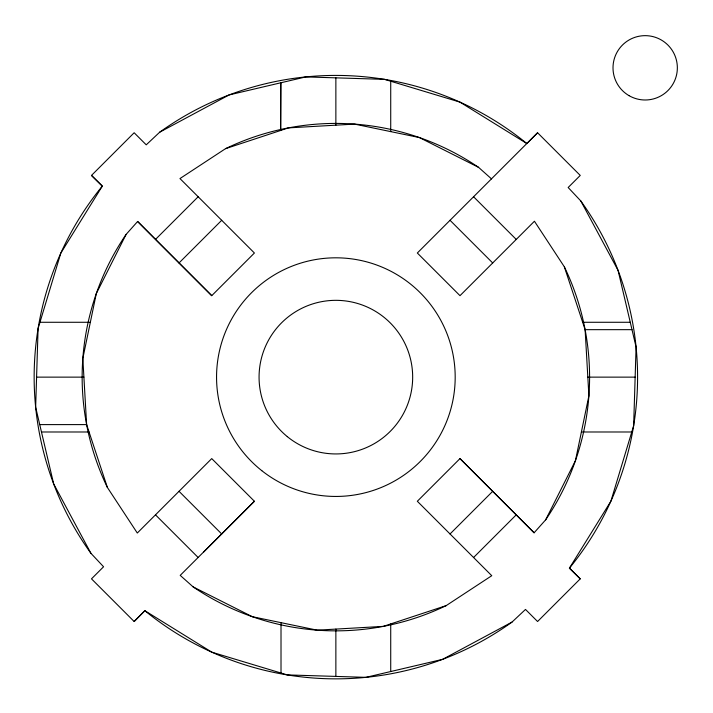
<?xml version="1.0" encoding="UTF-8"?>
<svg xmlns="http://www.w3.org/2000/svg" width="713" height="713" viewBox="0 0 713 713"><rect width="100%" height="100%" fill="white"/><g stroke="black" fill="none" stroke-linecap="round" stroke-linejoin="round"><path stroke-width="1.07" d="M280.967 82.744L280.655 130.443L280.655 82.824M280.949 130.363L225.54 148.661L179.97 178.562L254.407 253.008L211.734 295.672L137.627 221.485L126.085 234.425L96.3 293.587L82.833 358.434L86.621 424.6L107.387 487.46L137.297 533.03L211.734 458.593L254.407 501.266L203.526 552.138M390.724 671.53L390.724 623.928L446.186 605.613L491.765 575.703L417.328 501.266L459.992 458.593L534.099 532.789L545.65 519.839L575.436 460.678L588.893 395.831L585.115 329.664L564.34 266.814L534.438 221.235L459.992 295.672L417.328 253.008L537.575 132.752L580.248 175.425L568.163 187.51L580.819 200.977L618.064 270.37L636.085 347.053L633.643 425.777L610.898 501.186L569.42 568.145L580.248 578.849L537.575 621.513L525.49 609.428L512.023 622.084L442.63 659.338L365.947 677.35L287.223 674.908L211.814 652.172L144.855 610.693L134.151 621.513L91.487 578.849L103.572 566.764L90.916 553.297L53.662 483.895L35.65 407.221L38.092 328.488L60.828 253.079L102.307 186.12L91.487 175.425L134.151 132.752L146.236 144.837L159.703 132.181L229.105 94.936L305.779 76.915L384.512 79.357L459.921 102.102L526.88 143.58L537.575 132.752M211.734 295.672L155.487 239.425L198.161 196.761M179.025 262.963L221.698 220.299M134.151 621.513L144.855 610.693A301.724 301.724 0 0 0 512.023 622.084M254.407 501.266L180.211 575.373L193.161 586.915L252.322 616.7L317.169 630.167L383.336 626.379L390.724 623.937M450.037 533.975L492.701 491.302M473.575 557.513L516.239 514.839L459.992 458.593M280.628 130.461L288.4 127.885L354.566 124.107L419.413 137.564L478.575 167.35L491.515 178.901M39.964 322.276L90.346 322.276M582.664 322.276L630.265 322.276M585.115 329.664L631.994 329.664M36.586 377.132L83.902 377.132M587.824 377.132L635.149 377.132M39.732 424.609L86.621 424.6M41.47 431.989L89.072 431.989M581.389 431.989L631.763 431.989M473.575 196.761L516.239 239.425M450.037 220.299L492.701 262.963M580.248 578.849L569.42 568.145A301.724 301.724 0 0 0 580.819 200.977M91.487 175.425L102.307 186.12A301.724 301.724 0 0 0 90.916 553.297M179.025 491.302L221.698 533.975M155.487 514.839L198.161 557.513M516.239 514.839L534.099 532.789M137.627 221.485L155.487 239.425M390.724 81.237L390.724 131.611M335.868 77.851L335.868 125.176M335.868 629.098L335.868 676.414M281.011 622.654L281.011 673.036M564.34 266.814A253.721 253.721 0 0 1 545.65 519.839M446.186 605.613A253.721 253.721 0 0 1 193.161 586.915M107.387 487.46A253.721 253.721 0 0 1 126.085 234.425M225.54 148.661A253.721 253.721 0 0 1 478.575 167.35M159.703 132.181A301.724 301.724 0 0 1 526.88 143.58M261.805 470.678A119.321 119.321 0 0 0 453.914 394.503A119.321 119.321 0 0 0 291.884 266.216A119.321 119.321 0 0 0 261.805 470.678M629.089 95.685A32.174 32.174 0 0 0 677.35 67.824A32.174 32.174 0 0 0 629.089 39.964A32.174 32.174 0 0 0 629.089 95.685M287.303 436.632A76.799 76.799 0 0 0 411.677 389.441A76.799 76.799 0 0 0 308.613 305.333A76.799 76.799 0 0 0 287.303 436.632"/></g></svg>
